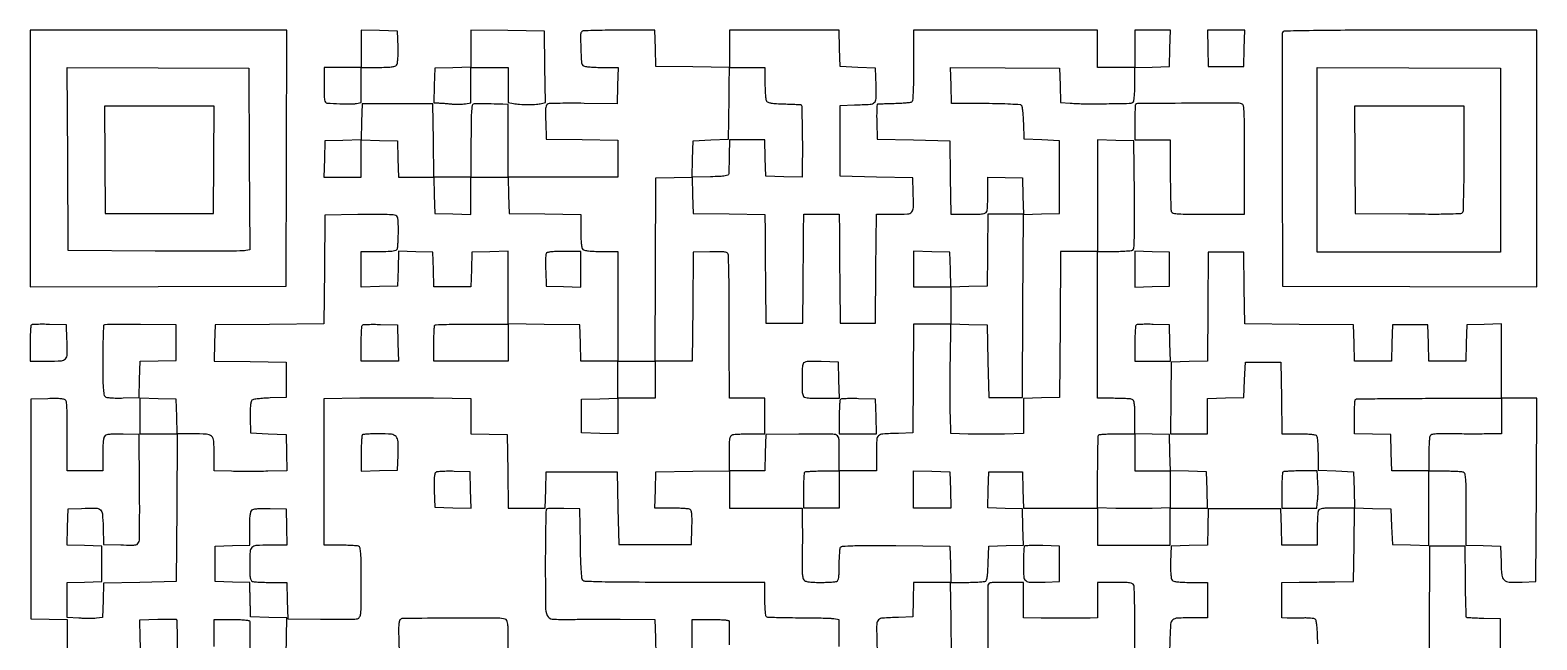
# Model space of a CAD drawing. Extents: x 179 to 1071, y 112 to 1107.
# Drawn here: x 179 to 1071, y 746 to 1107 of the extents above; entities that cross this region are included whole.
import ezdxf

# ---------------------------------------------------------------- set-up
doc = ezdxf.new("R2010")
doc.units = 0

msp = doc.modelspace()

# ---------------------------------------------------------------- linework, layer by layer
for points in [[(179, 1030.993714), (179, 954.987428), (254.75, 955.243714), (330.5, 955.5), (330.756286, 1031.25), (331.012572, 1107), (255.006286, 1107), (179, 1107)], [(876.216168, 1096.25), (876.5, 1085.5), (887, 1085.5), (897.5, 1085.5), (897.783832, 1096.25), (898.067663, 1107), (887, 1107), (875.932337, 1107)], [(223.235953, 1030.25), (223.5, 998.5), (255.5, 998.5), (287.5, 998.5), (287.764047, 1030.25), (288.028094, 1062), (255.5, 1062), (222.971906, 1062)], [(833, 965.5), (833, 954.930034), (843.25, 955.215017), (853.5, 955.5), (853.5, 965.5), (853.5, 975.5), (843.25, 975.784983), (833, 976.069966)], [(549, 900), (549, 889), (538, 889), (527, 889), (527, 878.466168), (527, 867.932337), (516.25, 868.216168), (505.5, 868.5), (505.5, 878.5), (505.5, 888.5), (516.25, 888.783832), (527, 889.067663), (527, 900.033832), (527, 911), (538, 911), (549, 911)], [(723.783832, 834.75), (724.067663, 824), (713.033832, 824), (702, 824), (702, 835.033832), (702, 846.067663), (712.75, 845.783832), (723.5, 845.5)]]:
    msp.add_lwpolyline(points, close=True)
for points in [[(724.5, 736.5), (724.230498, 758.25), (723.960995, 780), (733.730498, 780.015313, 0.007295), (737.561095, 780.07721, 0.010156), (740.985997, 780.252233, 0.006942), (743.827555, 780.49508, 0.117278), (744.711195, 780.800347, 0.199883), (745.262532, 781.589, 0.01918), (745.684251, 783.944063, 0.019108), (746.012968, 787.199826, 0.00836), (746.211195, 791.535034), (746.5, 801.5), (756.783473, 801.785353), (767.066946, 802.070705), (766.783473, 812.785353), (766.5, 823.5), (756.216527, 823.785353), (745.933054, 824.070705), (746.216527, 834.785353), (746.5, 845.5), (756.5, 845.5), (766.5, 845.5), (766.783832, 834.75), (767.067663, 824), (789.033832, 824), (811, 824), (811, 813), (811, 802), (832.5, 802), (854, 802), (854, 813), (854, 824), (865.033832, 824), (876.067663, 824), (875.783832, 834.75), (875.5, 845.5), (864.783492, 845.783492), (854.066984, 846.066984), (853.783492, 856.783492), (853.5, 867.5), (843.25, 867.784983), (833, 868.069966), (833, 877.927994, 0.005778), (832.939328, 883.177946, 0.031736), (832.694493, 885.999271, 0.065458), (832.227241, 887.619646, 0.200867), (831.418213, 888.393011, 0.07203), (830.361889, 888.632106, 0.005915), (827.534475, 888.821697, 0.007831), (824.140776, 888.955695, 0.005951), (820.418213, 889), (811, 889), (811, 932.5), (811, 976), (820.75, 976.015313, 0.007617), (824.576903, 976.079625, 0.010521), (828.007324, 976.261873, 0.007391), (830.850025, 976.515258, 0.115994), (831.764295, 976.833164, 0.241759), (832.445189, 977.993173, 0.006458), (832.710935, 984.104718, 0.008037), (832.844504, 993.337414, 0.001667), (832.764295, 1009.567852), (832.5, 1041.5), (821.75, 1041.783832), (811, 1042.067663), (811, 1009.033832), (811, 976), (800.010623, 976), (789.021245, 976), (788.760623, 932.75), (788.5, 889.5), (777.75, 889.216168), (767, 888.932337), (767, 878.552221), (767, 868.172106), (755.75, 867.836053, -0.004433), (750.700328, 867.730013, -0.002796), (744.803492, 867.691453, -0.002806), (739.004731, 867.7185, -0.005153), (734.283165, 867.815701), (724.066331, 868.131401), (723.783165, 878.815701, -0.005098), (723.692673, 884.36658, -0.001559), (723.667592, 892.760376, -0.00156), (723.698132, 902.159937, -0.001706), (723.787362, 911.283453), (724.074723, 933.066905), (734.787362, 932.783453), (745.5, 932.5), (746, 911), (746.5, 889.5), (756.5, 889.5), (766.5, 889.5), (766.758596, 943.716255), (767.017192, 997.932511), (777.758596, 998.216255), (788.5, 998.5), (788.5, 1020), (788.5, 1041.5), (778, 1042), (767.5, 1042.5), (767.209289, 1051.990711, 0.009199), (767.02746, 1055.697118, 0.013111), (766.719335, 1058.978165, 0.009059), (766.34511, 1061.673215, 0.158637), (765.949595, 1062.450405, 0.182544), (765.050643, 1062.856482, 0.003016), (759.472476, 1063.175566, 0.007162), (752.773787, 1063.422081, 0.004183), (744.740306, 1063.53531), (724.5, 1063.651232), (724.216027, 1074.339514), (723.932055, 1085.027796), (756.216027, 1084.763898), (788.5, 1084.5), (788.783483, 1074.385853), (789.066966, 1064.271705), (794.783483, 1063.82907, 0.01717), (803.413701, 1063.458266, 0.005538), (816.216304, 1063.489944, 0.001748), (829.717398, 1063.720126, 0.136318), (831.75, 1064.330026, 0.199589), (832.330943, 1065.153633, 0.025995), (832.698566, 1067.31681, 0.021502), (832.930993, 1070.479308, 0.007592), (833, 1075.024034), (833, 1084.930034), (843.25, 1085.215017), (853.5, 1085.5), (853.783832, 1096.25), (854.067663, 1107), (843.533832, 1107), (833, 1107), (833, 1096), (833, 1085), (822, 1085), (811, 1085), (811, 1096), (811, 1107), (756.5, 1107), (702, 1107), (702, 1086.059017, -0.003159), (701.938986, 1076.401941, -0.01001), (701.727955, 1069.941743, -0.007112), (701.418848, 1065.327938, -0.238394), (700.858761, 1064.412709, -0.109854), (700.030364, 1064.124565, -0.006534), (697.377062, 1063.85072, -0.009577), (694.181123, 1063.624631, -0.006903), (690.608761, 1063.49001, 0.001201), (687.061551, 1063.396829, 0.001767), (683.94511, 1063.296446, 0.000817), (681.289966, 1063.197184, 0.033248), (680.715017, 1063.136318, 0.344991), (680.407979, 1062.79628, 0.005483), (680.244336, 1060.029106, 0.01177), (680.162284, 1056.689559, 0.007206), (680.215017, 1052.75), (680.5, 1042.5), (702, 1042), (723.5, 1041.5), (723.769502, 1019.75), (724.039005, 998), (734.412514, 998, 0.005366), (739.968078, 998.059623, 0.030411), (742.916741, 998.302749, 0.063154), (744.602242, 998.767793, 0.205063), (745.393011, 999.581787, 0.072102), (745.632129, 1000.638915, 0.005887), (745.821697, 1003.475801, 0.007809), (745.955696, 1006.880803, 0.005929), (746, 1010.616771), (746, 1020.069966), (756.25, 1019.784983), (766.5, 1019.5), (766.783832, 1008.75), (767.067663, 998), (756.533832, 998), (746, 998), (745.968868, 995.25, -0.000105), (745.947576, 993.403306, -0.000006), (745.882589, 987.873437, -0.000009), (745.804972, 981.286608, -0.000007), (745.718868, 974), (745.5, 955.5), (734.785353, 955.216527), (724.070705, 954.933054), (723.785353, 965.216527), (723.5, 975.5), (712.75, 975.783832), (702, 976.067663), (702, 965.533832), (702, 955), (713, 955), (724, 955), (724, 944), (724, 933), (713.013853, 933), (702.027706, 933), (701.763853, 900.75), (701.5, 868.5), (693, 868.24922, 0.007926), (683.756564, 867.829771, 0.170244), (681.27627, 866.785637, 0.199796), (680.184972, 864.471708, 0.011573), (680, 856.480948), (680, 846), (669, 846), (658, 846), (658, 856.480948, 0.003689), (657.95123, 863.090254, 0.046635), (657.683146, 865.56377, 0.147729), (657.014305, 866.804249, 0.136351), (655.75, 867.514659, 0.054895), (654.159317, 867.724598, 0.002293), (648.432813, 867.821708, 0.003942), (641.634166, 867.85221, 0.002788), (634, 867.783711), (614.5, 867.5), (614.216168, 856.75), (613.932337, 846), (603.466168, 846), (593, 846), (593, 856.393011, -0.005351), (593.059586, 861.960143, -0.030363), (593.30265, 864.913621, -0.063068), (593.76761, 866.601595, -0.205218), (594.581787, 867.393011, -0.070946), (595.626193, 867.631778, -0.006338), (598.31865, 867.821697, -0.008159), (601.550804, 867.955669, -0.006277), (605.081787, 868), (614, 868), (614, 878.5), (614, 889), (603.5, 889), (593, 889), (592.95834, 899.75, -0.000454), (592.940369, 905.807736, -0.000091), (592.920098, 916.612046, -0.000096), (592.901209, 929.187053, -0.00009), (592.886658, 942.056966, 0.002251), (592.820211, 954.242078, 0.003541), (592.641923, 964.705757, 0.000953), (592.404875, 973.811885, 0.132172), (592.095674, 974.845197, 0.206375), (591.280085, 975.415454, 0.028775), (589.19457, 975.721307, 0.022219), (586.07259, 975.857677, 0.007069), (581.417355, 975.788231), (571.5, 975.5), (571.236147, 943.25), (570.972294, 911), (559.977534, 911), (548.982775, 911), (549.241388, 965.25), (549.5, 1019.5), (560.215829, 1019.783485), (570.931657, 1020.06697), (571.215829, 1009.283485), (571.5, 998.5), (592.75, 998.230112), (614, 997.960225), (614.070665, 987.730112, 0.000165), (614.109575, 982.353645, 0.000048), (614.173251, 974.042595, 0.000048), (614.246823, 964.673116, 0.000051), (614.320665, 955.5), (614.5, 933.5), (625.5, 933.5), (636.5, 933.5), (636.654698, 955.5, -0.000093), (636.720916, 964.674575, -0.000087), (636.791949, 974.048437, -0.000087), (636.857862, 982.365353, -0.0003), (636.904698, 987.75), (637, 998), (647.5, 998), (658, 998), (658.070665, 987.75, 0.000166), (658.109579, 982.365361, 0.000048), (658.173251, 974.048437, 0.000048), (658.246823, 964.674575, 0.000052), (658.320665, 955.5), (658.5, 933.5), (669, 933.5), (679.5, 933.5), (679.763853, 965.75), (680.027706, 998), (690.494801, 998, 0.013225), (698.505046, 998.211911, 0.203318), (700.934398, 999.397625, 0.179538), (701.928254, 1002.035844, 0.00992), (701.795054, 1011), (701.5, 1019.5), (680, 1020), (658.5, 1020.5), (658.5, 1041.5), (658.5, 1062.5), (667, 1062.75078, 0.007628), (676.314567, 1063.167898, 0.170037), (678.772528, 1064.198021, 0.207027), (679.813268, 1066.474513, 0.012089), (679.784677, 1074.277755), (679.5, 1084.5), (669, 1085), (658.5, 1085.5), (658.216168, 1096.25), (657.932337, 1107), (625.466168, 1107), (593, 1107), (593, 1095.980498), (593, 1084.960995), (571.25, 1085.230498), (549.5, 1085.5), (549.216168, 1096.25), (548.932337, 1107), (527.632835, 1107, 0.002928), (519.419844, 1106.951908, 0.004657), (512.394229, 1106.804167, 0.001225), (506.288613, 1106.603887, 0.189769), (505.666667, 1106.333333, 0.198875), (504.892492, 1104.464691, 0.006657), (505.000141, 1096.291387, 0.006951), (505.329065, 1088.151095, 0.184841), (506.2, 1086.2, 0.151095), (507.201559, 1085.671586, 0.019308), (509.637701, 1085.311014, 0.018432), (512.945271, 1085.074219, 0.008652), (517.233832, 1085), (527.067663, 1085), (526.783832, 1074.25), (526.5, 1063.5), (507, 1063.704114, 0.00263), (499.398839, 1063.743693, 0.003842), (492.70404, 1063.691898, 0.001909), (487.026169, 1063.58266, 0.066826), (485.71588, 1063.375898, 0.187351), (484.774082, 1062.644403, 0.100534), (484.276604, 1061.236355, 0.03732), (484.104066, 1058.570062, 0.004485), (484.21588, 1052.671783), (484.5, 1042.5), (505.75, 1042.230112), (527, 1041.960225), (527, 1030.980112), (527, 1020), (494.5, 1020), (462, 1020), (462, 1041.5), (462, 1063), (458.75, 1063.126914, 0.002973), (452.024419, 1063.34951, 0.006005), (446.723533, 1063.429719, 0.00462), (442.624635, 1063.404636, 0.072899), (441.25, 1063.181529, 0.299288), (440.595811, 1062.377086, 0.010959), (440.269229, 1058.263504, 0.011668), (440.056427, 1052.001909, 0.002659), (440, 1041.393011), (440, 1020), (429.019502, 1020), (418.039005, 1020), (417.769502, 1041.741573), (417.5, 1063.483146), (396.5, 1063.491573), (375.5, 1063.5), (375.216508, 1052.783492), (374.933016, 1042.066984), (364.216508, 1041.783492), (353.5, 1041.5), (353.216168, 1030.75), (352.932337, 1020), (363.966168, 1020), (375, 1020), (375, 1031.033832), (375, 1042.067663), (385.75, 1041.783832), (396.5, 1041.5), (396.783832, 1030.75), (397.067663, 1020), (407.5, 1020), (417.932337, 1020), (418.216168, 1009.25), (418.5, 998.5), (429.25, 998.216168), (440, 997.932337), (440, 1008.966168), (440, 1020), (450.966168, 1020), (461.932337, 1020), (462.216168, 1009.25), (462.5, 998.5), (483.75, 998.230112), (505, 997.960225), (505, 988.180112, 0.008721), (505.074341, 983.918248, 0.018496), (505.311349, 980.626174, 0.019373), (505.672136, 978.199565, 0.150894), (506.2, 977.2, 0.150969), (507.200304, 976.671932, 0.019349), (509.630442, 976.311224, 0.018472), (512.928253, 976.074295, 0.008695), (517.2, 976), (527, 976), (527, 943.5), (527, 911), (516.033832, 911), (505.067663, 911), (504.783832, 921.75), (504.5, 932.5), (483.25, 932.769888), (462, 933.039775), (462, 954.553719), (462, 976.067663), (451.25, 975.783832), (440.5, 975.5), (440.215017, 965.25), (439.930034, 955), (429, 955), (418.069966, 955), (417.784983, 965.25), (417.5, 975.5), (407.285365, 975.784593), (397.07073, 976.069185), (396.785365, 965.784593), (396.5, 955.5), (385.75, 955.216168), (375, 954.932337), (375, 965.466168), (375, 976), (385.393011, 976, 0.005351), (390.960143, 976.059586, 0.030363), (393.913621, 976.30265, 0.063068), (395.601595, 976.76761, 0.205218), (396.393011, 977.581787, 0.070903), (396.631765, 978.625722, 0.006355), (396.821697, 981.313053, 0.008172), (396.955668, 984.539052, 0.00629), (397, 988.062735, 0.004792), (396.9472, 993.571607, 0.053684), (396.671263, 995.742444, 0.154249), (396.003125, 996.857617, 0.121601), (394.75, 997.514659, 0.054895), (393.159317, 997.724598, 0.002293), (387.432813, 997.821708, 0.003942), (380.634166, 997.85221, 0.002788), (373, 997.783711), (353.5, 997.5), (353.236165, 965.263835), (352.97233, 933.02767), (320.736165, 932.763835), (288.5, 932.5), (288.216371, 921.769986), (287.932742, 911.039971), (309.216371, 910.769986), (330.5, 910.5), (330.5, 900), (330.5, 889.5), (321.054124, 889.209882, 0.009872), (317.344222, 889.022568, 0.013478), (314.012996, 888.697932, 0.010272), (311.278232, 888.29958, 0.132654), (310.348748, 887.874472, 0.165771), (309.775651, 886.938715, 0.029529), (309.440097, 884.884549, 0.022993), (309.270289, 881.903576, 0.008333), (309.294624, 877.66459), (309.5, 868.5), (320, 868), (330.5, 867.5), (330.783193, 856.812989), (331.066386, 846.125978), (319.783193, 845.812989, -0.004045), (314.718417, 845.71349, -0.00255), (308.8035, 845.675316, -0.00256), (302.986655, 845.697217, -0.0047), (298.25, 845.783832), (288, 846.067663), (288, 855.998648, 0.017783), (287.725123, 863.724926, 0.189811), (286.39437, 866.506139, 0.174509), (283.469111, 867.756094, 0.01457), (275.100725, 868), (266.069966, 868), (265.784983, 878.25), (265.5, 888.5), (254.75, 888.783832), (244, 889.067663), (244, 878.533832), (244, 868), (255.010511, 868), (266.021022, 868), (265.760511, 824.25), (265.5, 780.5), (244, 780), (222.5, 779.5), (222.216181, 769.355458), (221.932362, 759.210916), (218.216181, 758.766926, -0.02256), (216.331108, 758.627559, -0.007862), (213.608816, 758.592273, -0.00779), (210.606785, 758.647341, -0.009006), (207.75, 758.795836), (201, 759.268735), (201, 769.599384), (201, 779.930034), (211.25, 780.215017), (221.5, 780.5), (221.5, 791), (221.5, 801.5), (211.216527, 801.785353), (200.933054, 802.070705), (201.216527, 812.785353), (201.5, 823.5), (209.496645, 823.796504, -0.010944), (217.958841, 823.924926, -0.179106), (220.567079, 822.939704, -0.195806), (221.788181, 820.526579, -0.013482), (222.215131, 812.7397), (222.5, 802.5), (232.722245, 802.215323, 0.003548), (239.276167, 802.079343, 0.049313), (241.631268, 802.279769, 0.161221), (242.809521, 802.928259, 0.127833), (243.502126, 804.215323, 0.056685), (243.719032, 805.925645, 0.001107), (243.813742, 814.788251, 0.002644), (243.846729, 825.146601, 0.001768), (243.779881, 837), (243.5, 867.5), (234.149285, 867.788859, 0.009044), (230.042317, 867.84141, 0.018924), (226.849829, 867.703614, 0.020746), (224.486141, 867.412685, 0.132968), (223.399285, 866.916414, 0.154085), (222.728754, 865.875583, 0.035127), (222.314808, 863.794146, 0.024181), (222.070162, 860.653266, 0.007345), (222, 855.877555), (222, 846), (211.5, 846), (201, 846), (200.911553, 856.25, -0.001553), (200.885876, 860.898858, -0.000928), (200.882773, 866.426563, -0.000929), (200.90013, 871.930521, -0.001614), (200.937781, 876.5, 0.008106), (200.919164, 880.424425, 0.01122), (200.766476, 883.940918, 0.007951), (200.528095, 886.851029, 0.123217), (200.193583, 887.788231, 0.191548), (199.315392, 888.394534, 0.033315), (197.286958, 888.720088, 0.023521), (194.187736, 888.861197, 0.00688), (189.417355, 888.788231), (179.5, 888.5), (179.5, 823.5), (179.5, 758.5), (190.25, 758.216168), (201, 757.932337), (201, 746.966168), (201, 736)], [(941.360762, 743.58956, -0.009475), (941.190775, 747.458846, 0.008312), (941.009325, 751.820267, 0.019311), (940.692982, 755.077353, 0.019933), (940.277611, 757.422524, 0.192552), (939.721098, 758.243693, 0.112103), (938.918458, 758.55636, 0.014843), (937.096197, 758.773327, 0.016596), (934.886848, 758.896368, 0.013231), (932.5, 758.886785, -0.003571), (929.964548, 758.827612, -0.003106), (927.307813, 758.801098, -0.003125), (924.903466, 758.807068, -0.009198), (923.25, 758.851938), (920, 759), (920, 769.5), (920, 780), (930.25, 780.097508, 0.000362), (934.967406, 780.1458, 0.000201), (940.720313, 780.211168, 0.0002), (946.54442, 780.282022, 0.000324), (951.5, 780.347508), (962.5, 780.5), (962.769596, 802.283633), (963.039192, 824.067266), (973.769596, 823.783633), (984.5, 823.5), (985, 813), (985.5, 802.5), (996.25, 802.216168), (1007, 801.932337), (1007, 823.966168), (1007, 846), (1016.418213, 846, -0.005951), (1020.140776, 845.955695, -0.007831), (1023.534475, 845.821697, -0.005915), (1026.361889, 845.632106, -0.07203), (1027.418213, 845.393011, -0.258599), (1028.303687, 844.338059, -0.030079), (1028.72438, 841.170238, -0.015925), (1028.950419, 835.528268, -0.002049), (1029, 823.427994), (1029, 802.069966), (1039.25, 801.784983), (1049.5, 801.5), (1049.78602, 791.765906, 0.018563), (1050.288309, 784.223421, 0.181953), (1051.69017, 781.419268, 0.179528), (1054.602547, 780.215405, 0.01798), (1062.259538, 780.209712), (1070.5, 780.5), (1070.758612, 834.75), (1071.017225, 889), (1060.508612, 889), (1050, 889), (1050, 911.034983), (1050, 933.069966), (1039.75, 932.784983), (1029.5, 932.5), (1029.216168, 921.75), (1028.932337, 911), (1018, 911), (1007.067663, 911), (1006.783832, 921.75), (1006.5, 932.5), (996, 932.5), (985.5, 932.5), (985.216168, 921.75), (984.932337, 911), (974, 911), (963.067663, 911), (962.783832, 921.75), (962.5, 932.5), (930.269847, 932.763827), (898.039695, 933.027654), (897.769847, 954.263827), (897.5, 975.5), (887, 975.5), (876.5, 975.5), (876.236191, 943.283692), (875.972383, 911.067383), (865.236191, 910.783692), (854.5, 910.5), (854.264308, 889.25), (854.028616, 868), (865.014308, 868), (876, 868), (876, 878.466168), (876, 888.932337), (886.75, 889.216168), (897.5, 889.5), (898, 900), (898.5, 910.5), (909, 910.5), (919.5, 910.5), (919.769888, 889.25), (920.039775, 868), (929.960871, 868, -0.007626), (934.484452, 867.931, -0.021164), (937.656088, 867.699613, -0.024961), (939.83789, 867.336179, -0.203296), (940.645733, 866.7642, -0.112961), (940.949634, 865.872912, -0.007131), (941.198435, 863.09662, -0.010202), (941.381793, 859.748702, -0.007389), (941.45475, 856.0142), (941.5, 846.5), (952, 846), (962.5, 845.5), (962.783832, 834.75), (963.067663, 824), (952.640821, 824, 0.005326), (947.053621, 823.940479, 0.03028), (944.091792, 823.697521, 0.062919), (942.399526, 823.232706, 0.205485), (941.606989, 822.418213, 0.07203), (941.367894, 821.361889, 0.005915), (941.178303, 818.534475, 0.007831), (941.044305, 815.140776, 0.005951), (941, 811.418213), (941, 802), (930.533832, 802), (920.067663, 802), (919.783832, 812.75), (919.5, 823.5), (898, 823.5), (876.5, 823.5), (876.216508, 812.783492), (875.933016, 802.066984), (865.216508, 801.783492), (854.5, 801.5), (854.211141, 792.149285, 0.009044), (854.15859, 788.042317, 0.018924), (854.296386, 784.849829, 0.020746), (854.587315, 782.486141, 0.132968), (855.083586, 781.399285, 0.154085), (856.124417, 780.728754, 0.035127), (858.205854, 780.314808, 0.024181), (861.346734, 780.070162, 0.007345), (866.122445, 780), (876, 780), (876, 769.5), (876, 759), (867.25, 758.986345, 0.009476), (858.108267, 758.798796, 0.172147), (855.439447, 757.731541, 0.195358), (854.206665, 755.265497, 0.012789), (853.782735, 747.141929), (853.5, 736.5)], [(330.5, 736.5), (330.782432, 747.715839), (331.064863, 758.931679), (320.282432, 759.215839), (309.5, 759.5), (309.395178, 764.5, 0.000559), (309.344587, 766.790894, 0.000318), (309.278501, 769.563161, 0.000317), (309.208382, 772.355843, 0.000524), (309.145178, 774.715017), (309, 779.930034), (298.75, 780.215017), (288.5, 780.5), (288.5, 791), (288.5, 801.5), (298.75, 801.784983), (309, 802.069966), (309, 811.912538, -0.007384), (309.070251, 816.669073, -0.024242), (309.315039, 819.800587, -0.035197), (309.72913, 821.876937, -0.153913), (310.399285, 822.916414, -0.132968), (311.486141, 823.412685, -0.020746), (313.849829, 823.703614, -0.018924), (317.042317, 823.84141, -0.009044), (321.149285, 823.788859), (330.5, 823.5), (330.783832, 812.75), (331.067663, 802), (320.650463, 802, 0.012837), (312.706871, 801.796023, 0.196334), (310.271039, 800.652015, 0.177295), (309.204591, 798.079841, 0.010105), (309.013655, 789.356989, 0.00766), (309.071521, 785.115935, 0.037109), (309.319308, 782.722219, 0.073747), (309.79184, 781.317789, 0.185226), (310.581787, 780.606989, 0.07196), (311.63733, 780.367915, 0.005942), (314.455587, 780.178303, 0.007852), (317.838356, 780.044307, 0.005972), (321.547956, 780), (330.932337, 780), (331.216168, 769.25), (331.5, 758.5), (351, 758.216289, 0.002788), (358.634166, 758.14779, 0.003942), (365.432813, 758.178292, 0.002293), (371.159317, 758.275402, 0.054895), (372.75, 758.485341, 0.211225), (374.06496, 759.500069, 0.098468), (374.716432, 761.599186, 0.024778), (374.961636, 766.046482, 0.001383), (375, 779.912063, 0.002108), (374.950205, 791.723312, 0.01627), (374.723786, 797.246972, 0.030988), (374.301348, 800.346433, 0.2572), (373.418213, 801.393011, 0.07203), (372.361889, 801.632106, 0.005915), (369.534475, 801.821697, 0.007831), (366.140776, 801.955695, 0.005951), (362.418213, 802), (353, 802), (353, 845.480498), (353, 888.960995), (374.25, 889.230498, -0.002089), (383.992219, 889.313346, -0.001183), (395.79375, 889.336473, -0.001181), (407.690249, 889.303539, -0.001944), (417.75, 889.212814), (440, 888.925628), (440, 878.496646), (440, 868.067663), (450.75, 867.783832), (461.5, 867.5), (461.769502, 845.75), (462.039005, 824), (472.985671, 824), (483.932337, 824), (484.216168, 834.75), (484.5, 845.5), (505.5, 845.5), (526.5, 845.5), (527, 824), (527.5, 802.5), (549, 802.5), (570.5, 802.5), (570.788231, 812.417355, 0.006827), (570.861823, 817.195195, 0.023663), (570.721018, 820.282937, 0.033714), (570.395734, 822.294865, 0.19692), (569.788231, 823.152042, 0.11554), (568.859509, 823.475676, 0.007548), (566.004417, 823.733781, 0.010646), (562.557744, 823.919289, 0.007729), (558.716168, 823.984687), (548.932337, 824), (549.216168, 834.75), (549.5, 845.5), (571.25, 845.769502), (593, 846.039005), (593, 835.019502), (593, 824), (614.5, 824), (636, 824), (636.140402, 813.75, -0.003002), (636.176308, 809.082827, -0.00176), (636.166083, 803.495502, -0.001759), (636.116522, 797.906733, -0.002994), (636.030666, 793.234687, 0.007717), (635.988777, 788.542985, 0.019222), (636.142909, 785.115965, 0.023202), (636.461925, 782.671672, 0.129859), (637.012709, 781.484687, 0.136941), (638.03263, 780.778075, 0.044808), (639.823828, 780.331875, 0.029433), (642.504763, 780.074437, 0.009221), (646.540657, 780, 0.006737), (649.833161, 780.044364, 0.008607), (652.864193, 780.178303, 0.006925), (655.389845, 780.368653, 0.069445), (656.418213, 780.606989, 0.194682), (657.219983, 781.355355, 0.068336), (657.692539, 782.889392, 0.033702), (657.944731, 785.536466, 0.006483), (658.015313, 790.356989, -0.008114), (658.079664, 793.951261, -0.011074), (658.261873, 797.185627, -0.008082), (658.515761, 799.86177, -0.114203), (658.833164, 800.764295, -0.241759), (659.993173, 801.445189, -0.006458), (666.104718, 801.710935, -0.008037), (675.337414, 801.844504, -0.001667), (691.567852, 801.764295), (723.5, 801.5), (723.783832, 790.75), (724.067663, 780), (713.068815, 780), (702.069966, 780), (701.784983, 769.75), (701.5, 759.5), (693, 759.24922, 0.00786), (683.662209, 758.826727, 0.175254), (681.212313, 757.767985, 0.202285), (680.179848, 755.43543, 0.010992), (680.216447, 747.222527), (680.5, 736.5)], [(658.059802, 741.994573, -0.005435), (658, 747.495698), (658, 757.777418), (654.75, 758.334507, 0.032975), (652.644916, 758.553881, 0.002839), (647.237889, 758.728228, 0.003736), (640.779415, 758.851488, 0.002889), (633.740687, 758.892537, -0.003219), (626.862593, 758.937184, -0.004941), (620.907158, 759.073058, -0.001828), (615.798023, 759.258854, -0.129102), (614.990687, 759.505756, -0.225801), (614.595749, 760.117772, -0.008829), (614.290312, 762.851729, -0.014142), (614.071544, 766.196179, -0.00926), (614, 770.059017), (614, 780), (560.622445, 780, -0.000916), (532.529194, 780.051448, -0.005172), (517.542646, 780.261372, -0.003444), (507.679495, 780.569577, -0.213129), (506.143702, 781.32685, -0.152945), (505.637707, 782.560667, -0.005658), (505.259303, 787.641918, -0.008626), (504.954977, 794.28686, -0.003809), (504.771257, 803.07685), (504.5, 823.5), (494.950461, 823.783794, 0.007041), (491.240283, 823.841782, 0.010544), (488.000338, 823.778463, 0.005798), (485.297812, 823.637197, 0.182377), (484.700461, 823.367127, 0.192659), (484.414917, 822.700587, 0.00063), (484.20576, 813.54118, 0.003329), (484.050474, 803.129313, 0.002064), (484, 790.900721, 0.002058), (484.104785, 765.442313, 0.098098), (485.139107, 760.437629, 0.281309), (488.14876, 758.275435, 0.025117), (497.869353, 758.039033, -0.004354), (502.931197, 758.126106, -0.001256), (510.756372, 758.172904, -0.001263), (519.57854, 758.181222, -0.001346), (528.216168, 758.144302), (548.932337, 758), (549.216168, 747.25), (549.5, 736.5)], [(1049.5, 736.5), (1049.5, 747.5), (1049.5, 758.5), (1039.695064, 758.638269, -0.004337), (1035.903646, 758.724632, -0.00673), (1032.634717, 758.871533, -0.002556), (1029.844523, 759.048895, -0.181144), (1029.428474, 759.238193, -0.189826), (1029.23748, 759.677379, -0.000624), (1029.033867, 765.703633, -0.003296), (1028.856159, 772.554209, -0.002044), (1028.73341, 780.599923), (1028.5, 801.5), (1018, 801.5), (1007.5, 801.5), (1007.241388, 747.25), (1006.982775, 693)], [(833, 735.930034), (833, 756.383229, 0.002766), (832.956006, 764.335537, 0.004119), (832.821697, 771.292949, 0.001836), (832.63664, 777.220322, 0.083072), (832.393011, 778.418213, 0.205218), (831.601595, 779.23239, 0.063068), (829.913621, 779.69735, 0.030363), (826.960143, 779.940414, 0.005351), (821.393011, 780), (811, 780), (811, 769.5), (811, 759), (806.5, 758.868421, -0.003172), (804.288395, 758.817793, -0.001276), (801.265625, 758.775493, -0.001262), (798.009591, 758.74646, -0.001598), (795, 758.736842, -0.001327), (791.583817, 758.745911, -0.000552), (786.971875, 758.775493, -0.000546), (782.032483, 758.81803, -0.000707), (777.5, 758.868421), (767, 759), (767, 769.5), (767, 780), (756.5, 780, 0.003246), (749.740098, 779.956117, 0.049377), (747.415719, 779.695497, 0.186847), (746.380162, 779.017378, 0.152213), (745.960884, 777.75, 0.004593), (745.947996, 776.177665, 0.000188), (745.955732, 770.514603, 0.000328), (745.971808, 763.805896, 0.000232), (745.998274, 756.278436, -0.004243), (745.929887, 741.100851, -0.141342)], [(244.5, 736.5), (244.216828, 747.185006), (243.933655, 757.870013), (254.554314, 758.185006, -0.003773), (258.655152, 758.275667, -0.005943), (262.17633, 758.285075, -0.001917), (265.207751, 758.245517, -0.195828), (265.587487, 758.083333, -0.186274), (265.754366, 757.701534, -0.001771), (265.878824, 754.606771, -0.005603), (265.970217, 751.015972, -0.00356), (266, 746.833333), (266, 736)], [(462, 736), (462, 746.883369, 0.004343), (461.946037, 753.096394, 0.034011), (461.699741, 755.974548, 0.088548), (461.180535, 757.490381, 0.207644), (460.25, 758.204693, 0.060992), (455.898829, 758.744327, 0.0008), (428.514847, 758.743134, 0.000383), (400.168252, 758.674855, 0.138475), (398.166085, 758.102646, 0.207896), (397.586042, 757.267885, 0.028087), (397.278959, 755.106862, 0.021549), (397.142368, 751.849265, 0.006585), (397.21316, 746.918214), (397.5, 736.5)], [(287.940414, 742.039857, 0.005351), (288, 747.606989), (288, 758), (298.5, 758, -0.006012), (303.541273, 757.939386, -0.023419), (306.651777, 757.718556, -0.034052), (308.572581, 757.35754, -0.325984), (309.070637, 756.75, -0.014814), (309.092806, 755.923743, -0.001037), (309.081503, 753.605455, -0.001469), (309.054161, 750.840669, -0.001106), (309.008434, 747.800487, 0.019124), (309.164989, 740.343372, 0.185881)], [(570.788355, 739.49751, 0.01319), (571, 747.519052), (571, 758), (582.043837, 758, -0.005353), (587.436059, 757.942266, -0.023244), (590.625709, 757.725378, -0.037204), (592.514505, 757.364582, -0.375493), (592.925354, 756.75, 0.031368), (592.862413, 755.80373, 0.000416), (592.84552, 749.91875, 0.001191), (592.847856, 743.101191, 0.000782)]]:
    msp.add_lwpolyline(points, format="xyb")
for points in [[(375, 1096.033832), (375, 1085), (364, 1085), (353, 1085), (353, 1074.5, 0.004216), (353.051169, 1068.431817, 0.036703), (353.294058, 1065.747471, 0.108469), (353.821157, 1064.426657, 0.233527), (354.75, 1063.899556, 0.002156), (362.260632, 1063.50096, 0.008361), (366.919678, 1063.351877, 0.013059), (370.082025, 1063.386187, 0.038072), (372.25, 1063.632373), (375, 1064.158911), (375, 1074.579455), (375, 1085), (384.877555, 1085, 0.007345), (389.653266, 1085.070162, 0.024181), (392.794146, 1085.314808, 0.035127), (394.875583, 1085.728754, 0.154085), (395.916414, 1086.399285, 0.132968), (396.412685, 1087.486141, 0.020746), (396.703614, 1089.849829, 0.018924), (396.84141, 1093.042317, 0.009044), (396.788859, 1097.149285), (396.5, 1106.5), (385.75, 1106.783832), (375, 1107.067663)], [(440, 1096.053334), (440, 1085.067663), (429.25, 1084.783832), (418.5, 1084.5), (418.215017, 1074.25), (417.930034, 1064), (420.715017, 1063.929533, -0.009236), (422.118382, 1063.868071, -0.003269), (424.124943, 1063.72985, -0.003243), (426.327503, 1063.549281, -0.003808), (428.41245, 1063.348717, 0.016602), (430.537622, 1063.199038, 0.012787), (432.862273, 1063.172209, 0.012977), (435.038169, 1063.259259, 0.029886), (436.66245, 1063.464498), (440, 1064.090626), (440, 1074.545313), (440, 1085), (451, 1085), (462, 1085), (462, 1074.625), (462, 1064.25), (465.125, 1063.625, 0.035926), (468.734126, 1063.169392, 0.013595), (473.817884, 1063.034318, 0.012801), (478.793246, 1063.164831, 0.052538), (481.769533, 1063.635394), (484.039067, 1064.243479), (483.769533, 1085.371739), (483.5, 1106.5), (461.75, 1106.769502), (440, 1107.039005)], [(920.460009, 1105.75, 0.090591), (920.266358, 1104.709509, 0.000109), (920.198937, 1082.982812, 0.000984), (920.176611, 1058.652573, 0.000605), (920.241394, 1030), (920.5, 955.5), (995.75, 955.243674), (1071, 954.987348), (1071, 1030.993674), (1071, 1107), (995.968615, 1107, 0.000668), (957.448289, 1106.948566, 0.003471), (936.19131, 1106.744245, 0.001205), (921.475143, 1106.465155, 0.305157)], [(308.758677, 1030.77123), (309.017354, 977.04246), (306.758677, 976.494347, -0.057902), (304.987826, 976.276519, -0.000418), (290.035361, 976.188577, -0.001589), (272.903102, 976.156579, -0.001017), (253, 976.223117), (201.5, 976.5), (201.241383, 1030.758691), (200.982767, 1085.017383), (254.741383, 1084.758691), (308.5, 1084.5)], [(614.015313, 1075.75, 0.009267), (614.089009, 1072.100035, 0.012296), (614.299137, 1068.785507, 0.009675), (614.5938, 1066.048657, 0.109769), (614.96002, 1065.030448, 0.172589), (615.882584, 1064.306934, 0.041515), (617.799798, 1063.83722, 0.026627), (620.795561, 1063.52441, 0.007306), (625.53914, 1063.352682, -0.003059), (629.259946, 1063.249619, -0.004862), (632.442723, 1063.110975, -0.001318), (635.204023, 1062.95648, -0.192492), (635.490023, 1062.822235, -0.184628), (635.792927, 1062.077856, -0.000473), (636.026044, 1050.63527, -0.003303), (636.169212, 1039.466061, -0.004955), (636.13315, 1029.716168), (636, 1019.932337), (625.25, 1020.216168), (614.5, 1020.5), (614.216168, 1031.25), (613.932337, 1042), (603.466168, 1042), (593, 1042), (592.847686, 1032.75, -0.000729), (592.782222, 1029.097728, -0.000968), (592.711418, 1025.776562, -0.000683), (592.64285, 1022.99177, -0.009762), (592.597686, 1022, -0.281462), (592.04876, 1021.220862, -0.061526), (590.404519, 1020.738407, -0.028984), (587.402321, 1020.423344, -0.005066), (581.715822, 1020.215822), (570.931643, 1019.931643), (571.215822, 1030.715822), (571.5, 1041.5), (582, 1042), (592.5, 1042.5), (592.652492, 1053.5, 0.000324), (592.717978, 1058.45558, 0.0002), (592.788832, 1064.279687, 0.000201), (592.8542, 1070.032594, 0.000362), (592.902492, 1074.75), (593, 1085), (603.5, 1085), (614, 1085)], [(1049.5, 1030), (1049.5, 975.5), (995.211905, 975.5), (940.92381, 975.5), (940.942857, 1025.75, -0.000032), (940.951538, 1045.331386, -0.000047), (940.961905, 1062.563467, -0.000022), (940.972765, 1077.239555, -0.00086), (940.980952, 1080.508612), (941, 1085.017225), (995.25, 1084.758612), (1049.5, 1084.5)], [(833.435618, 1063.102285, 0.186224), (833.259692, 1062.705323, 0.002127), (833.127963, 1059.759213, 0.006167), (833.031465, 1056.325566, 0.003941), (833, 1052.333333), (833, 1042), (843.5, 1042), (854, 1042), (854, 1021.581787, 0.002771), (854.043995, 1013.642891, 0.004125), (854.178303, 1006.696775, 0.001841), (854.363369, 1000.779435, 0.083055), (854.606989, 999.581787, 0.258697), (855.662537, 998.696146, 0.030015), (858.835307, 998.275578, 0.015901), (864.485827, 998.049566, 0.002045), (876.606989, 998), (898, 998), (898, 1030.432612, 0.001086), (897.957183, 1050.149553, 0.01217), (897.732321, 1057.987485, 0.02522), (897.2953, 1062.196941, 0.286418), (896.25, 1063.408706, 0.076233), (893.288388, 1063.853117, 0.000413), (864.32012, 1063.735737, 0.000179), (834.57991, 1063.58002, 0.197459)], [(963.235953, 1030.25), (963.5, 998.5), (994.93202, 998.235498, 0.001697), (1010.901959, 998.155315, 0.00816), (1019.995146, 998.288929, 0.006635), (1026.009704, 998.555446, 0.241447), (1027.166708, 999.235498, 0.134731), (1027.492293, 1000.296498, 0.001088), (1027.738089, 1009.161365, 0.003824), (1027.920853, 1019.372002, 0.002438), (1027.984687, 1031.25), (1028, 1062), (995.485953, 1062), (962.971906, 1062)], [(484.42719, 974.670857, 0.080952), (484.238236, 973.761419, 0.005495), (484.152581, 971.111648, 0.007759), (484.13413, 967.934715, 0.005737), (484.208575, 964.420857), (484.5, 955.5), (494.75, 955.215017), (505, 954.930034), (505, 965.465017), (505, 976), (494.968615, 976, 0.006598), (490.101724, 975.935772, 0.024763), (487.056456, 975.704164, 0.036821), (485.136931, 975.316985, 0.237243)], [(179.699448, 932.366114, 0.177451), (179.419778, 931.762931, 0.004898), (179.205463, 928.836713, 0.009512), (179.050668, 925.343898, 0.006317), (179, 921.333333), (179, 911), (189.480948, 911, 0.01319), (197.50249, 911.211645, 0.203196), (199.933469, 912.397028, 0.179688), (200.928151, 915.034911, 0.009927), (200.795054, 924), (200.5, 932.5), (190.449448, 932.782781, 0.006672), (186.547259, 932.840477, 0.010046), (183.145783, 932.777033, 0.005301), (180.300668, 932.636532, 0.183378)], [(222.686013, 932.35268, 0.18892), (222.407949, 931.716323, 0.001426), (222.201516, 925.931234, 0.00503), (222.049504, 919.252688, 0.003175), (222, 911.455778, 0.002727), (222.057233, 900.960884, 0.013619), (222.281673, 895.079535, 0.018675), (222.660186, 891.407802, 0.186622), (223.399285, 890.083586, 0.132968), (224.486141, 889.587315, 0.020746), (226.849829, 889.296386, 0.018924), (230.042317, 889.15859, 0.009044), (234.149285, 889.211141), (243.5, 889.5), (243.783492, 900.216508), (244.066984, 910.933016), (254.783492, 911.216508), (265.5, 911.5), (265.5, 922), (265.5, 932.5), (244.436013, 932.769346, 0.003085), (236.311969, 932.823103, 0.004901), (229.358056, 932.758056, 0.001338), (223.324385, 932.626314, 0.192551)], [(396.783832, 921.75), (397.067663, 911), (386.033832, 911), (375, 911), (375, 921.333333, -0.006317), (375.050668, 925.343898, -0.009512), (375.205463, 928.836713, -0.004898), (375.419778, 931.762931, -0.177451), (375.699448, 932.366114, -0.183378), (376.300668, 932.636532, -0.005301), (379.145783, 932.777033, -0.010046), (382.547259, 932.840477, -0.006672), (386.449448, 932.782781), (396.5, 932.5)], [(462, 922), (462, 911), (440, 911), (418, 911), (418, 921.333333, -0.006022), (418.048276, 925.341612, -0.009111), (418.195833, 928.827083, -0.004516), (418.399803, 931.754503, -0.178563), (418.666667, 932.333333, -0.189785), (419.28868, 932.603893, -0.001222), (425.404167, 932.804167, -0.00465), (432.440703, 932.951908, -0.002923), (440.666667, 933), (462, 933)], [(833.700461, 932.367127, 0.177417), (833.420396, 931.763196, 0.00491), (833.20576, 928.83701, 0.009524), (833.050742, 925.343969, 0.006326), (833, 921.333333), (833, 911), (843.533832, 911), (854.067663, 911), (853.783832, 921.75), (853.5, 932.5), (843.950461, 932.783794, 0.007041), (840.240283, 932.841782, 0.010544), (837.000338, 932.778463, 0.005798), (834.297812, 932.637197, 0.182377)], [(636.619905, 909.451872, 0.084923), (636.113225, 906.912826, 0.006711), (636.015901, 900.014052, 0.006695), (636.103572, 893.113939, 0.085284), (636.606989, 890.581787, 0.205485), (637.399526, 889.767294, 0.062919), (639.091792, 889.302479, 0.03028), (642.053621, 889.059521, 0.005326), (647.640821, 889), (658.067663, 889), (657.783832, 899.75), (657.5, 910.5), (647.369905, 910.783659, 0.005077), (641.789027, 910.883234, 0.032748), (638.976461, 910.720524, 0.074653), (637.405548, 910.281886, 0.198307)], [(658.699448, 888.366114, 0.176241), (658.420111, 887.767337, 0.005323), (658.205463, 884.983588, 0.009942), (658.050687, 881.652202, 0.006636), (658, 877.833333), (658, 868), (669.034983, 868), (680.069966, 868), (679.784983, 878.25), (679.5, 888.5), (669.449448, 888.782781, 0.006672), (665.547259, 888.840477, 0.010046), (662.145783, 888.777033, 0.005301), (659.300668, 888.636532, 0.183378)], [(1050, 878.5), (1050, 868), (1039.75, 867.884747, -0.002544), (1035.074997, 867.855964, -0.001478), (1029.462039, 867.866556, -0.001478), (1023.836814, 867.910425, -0.002494), (1019.12077, 867.984666, 0.00629), (1014.000905, 868.026387, 0.024063), (1010.816251, 867.85889, 0.036689), (1008.786978, 867.502172, 0.191958), (1007.886083, 866.849919, 0.114047), (1007.547801, 865.886647, 0.008082), (1007.277418, 863.032476, 0.011069), (1007.083521, 859.583011, 0.008111), (1007.015313, 855.75), (1007, 846), (996.033832, 846), (985.067663, 846), (984.783832, 856.75), (984.5, 867.5), (973.75, 867.783832), (963, 868.067663), (963, 877.867165, -0.006348), (963.048295, 881.670774, -0.009555), (963.195833, 884.983896, -0.00494), (963.400136, 887.758839, -0.177331), (963.666667, 888.333333, -0.194599), (964.30979, 888.606002, -0.000321), (976.719792, 888.804167, -0.002374), (990.696641, 888.952, -0.001457), (1007.166667, 889), (1050, 889)], [(375.666667, 867.333333, 0.178637), (375.399783, 866.754242, 0.004491), (375.195833, 863.817145, 0.009085), (375.048275, 860.320751, 0.006002), (375, 856.299502), (375, 845.932337), (385.75, 846.216168), (396.5, 846.5), (396.788833, 855.243181, 0.01597), (396.797608, 863.327865, 0.173655), (395.623445, 866.313137, 0.194582), (392.884026, 867.697171, 0.020868), (385.631483, 868, 0.006689), (382.020088, 867.951686, 0.010012), (378.868831, 867.804167, 0.005394), (376.236693, 867.599527, 0.17604)], [(833, 857), (833, 846), (843.5, 846), (854, 846), (854, 835.088476), (854, 824.176952), (843.25, 823.838476, -0.004781), (838.356225, 823.731219, -0.002807), (832.5, 823.691764, -0.002807), (826.643771, 823.718069, -0.004782), (821.75, 823.814338), (811, 824.128677), (811, 845.397672, -0.002932), (811.048093, 853.598965, -0.004664), (811.195833, 860.614733, -0.001228), (811.396119, 866.711447, -0.189755), (811.666667, 867.333333, -0.178563), (812.245497, 867.600197, -0.004516), (815.172917, 867.804167, -0.009111), (818.658388, 867.951724, -0.006022), (822.666667, 868), (833, 868)], [(419.211769, 845.1713, 0.194409), (418.60482, 844.304382, 0.033527), (418.279413, 842.284794, 0.023597), (418.138468, 839.191727, 0.006852), (418.211769, 834.417355), (418.5, 824.5), (429.284178, 824.215822), (440.068357, 823.931643), (439.784178, 834.715822), (439.5, 845.5), (430, 845.753945, 0.008497), (426.267186, 845.790269, 0.011674), (422.912207, 845.687545, 0.00849), (420.137493, 845.490389, 0.12262)], [(658, 835), (658, 824), (647.5, 824), (637, 824), (637, 834.333333, -0.006022), (637.048276, 838.341612, -0.009111), (637.195833, 841.827083, -0.004516), (637.399803, 844.754503, -0.178563), (637.666667, 845.333333, -0.177413), (638.241448, 845.599886, -0.004912), (641.026042, 845.804167, -0.009526), (644.350087, 845.951706, -0.006327), (648.166667, 846), (658, 846)], [(920.666667, 845.333333, 0.178563), (920.399803, 844.754503, 0.004516), (920.195833, 841.827083, 0.009111), (920.048276, 838.341612, 0.006022), (920, 834.333333), (920, 824), (930.371169, 824), (940.742339, 824), (941.227733, 828.75, 0.010386), (941.396267, 830.82449, 0.007599), (941.500428, 833.132812, 0.007684), (941.532251, 835.323283, 0.016814), (941.474437, 837, -0.001635), (941.374424, 838.540745, -0.001141), (941.271237, 840.279687, -0.00115), (941.179921, 841.947799, -0.002388), (941.117874, 843.25), (941, 846), (931.166667, 846, 0.006327), (927.350087, 845.951706, 0.009526), (924.026042, 845.804167, 0.004912), (921.241448, 845.599886, 0.177413)], [(767.699448, 801.366114, 0.176192), (767.420124, 800.767512, 0.00534), (767.205463, 797.989184, 0.009959), (767.050687, 794.66395, 0.006649), (767, 790.852385, 0.015066), (767.225391, 783.374, 0.209042), (768.427349, 781.021828, 0.172284), (771.083534, 780.067202, 0.009626), (780, 780.204946), (788.5, 780.5), (788.5, 791), (788.5, 801.5), (778.449448, 801.782781, 0.006672), (774.547259, 801.840477, 0.010046), (771.145783, 801.777033, 0.005301), (768.300668, 801.636532, 0.183378)]]:
    msp.add_lwpolyline(points, format="xyb", close=True)

doc.saveas('drawing.dxf')
